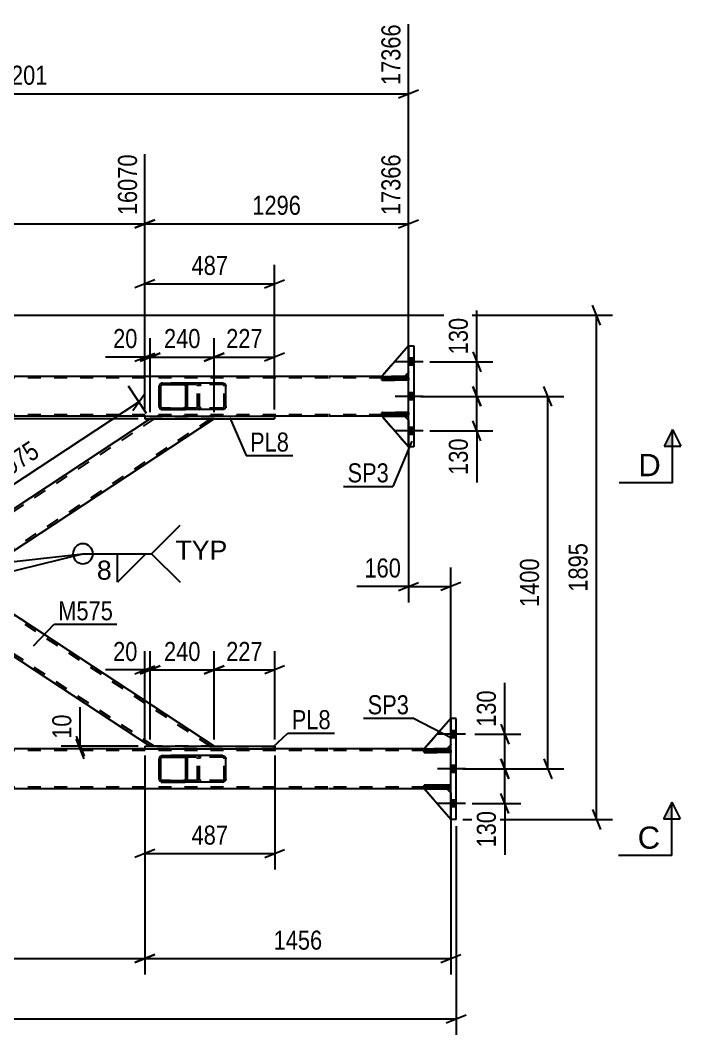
# Model space of a CAD drawing. Header units: millimetres. Extents: x -808 to 381, y -747 to 94.
# Drawn here: x -128.8 to -29.6, y -477.1 to -324.6 of the extents above; entities that cross this region are included whole.
import ezdxf

# ---------------------------------------------------------------- set-up
doc = ezdxf.new("R2010")
doc.units = ezdxf.units.MM
doc.linetypes.add('DXK_LINE_DOT2', pattern=[3.9198, 1.9599, -1.9599])
doc.styles.add('Arial', font='arial.ttf', dxfattribs={"height": 0.2})
doc.styles.add('Arial Narrow', font='ARIALN.TTF', dxfattribs={"height": 0.2})

# ---------------------------------------------------------------- blocks, each defined once
blk = doc.blocks.new('Part-232923327-73537 - 73514')
at = {"color": 7, "linetype": 'DXK_LINE_DOT2'}
for p, q in [((-108.69, -384.52), (-181.86, -432.65)), ((-100.25, -384.52), (-175.04, -433.72)), ((-99.67, -384.52), (-109.27, -384.52)), ((-141.87, -405.96), (-146.67, -409.12)), ((-137.06, -409.12), (-141.87, -412.28)), ((-181.86, -433.72), (-181.86, -432.27)), ((-174.46, -433.72), (-181.86, -433.72))]:
    blk.add_line(p, q, dxfattribs=at)
at = {"color": 2, "linetype": 'Continuous'}
for p, q in [((-109.27, -384.52), (-141.87, -405.96)), ((-99.67, -384.52), (-137.06, -409.12)), ((-146.67, -409.12), (-181.86, -432.27)), ((-141.87, -412.28), (-174.46, -433.72))]:
    blk.add_line(p, q, dxfattribs=at)
blk = doc.blocks.new('Part-232923327-73515 - 73514')
at = {"linetype": 'Continuous'}
h = blk.add_hatch(dxfattribs=at)
h.set_pattern_fill('', scale=0.7, style=0, pattern_type=0)
h.set_pattern_definition([(45, (-107.9153, -382.8273), (-1.57154, 1.57154), [])])
h.paths.add_polyline_path([(-107.95, -382.64), (-107.92, -382.83), (-107.8, -382.98), (-107.64, -383.09), (-107.44, -383.12), (-104.21, -383.12), (-104.01, -383.09), (-103.85, -382.98), (-103.74, -382.83), (-103.7, -382.64), (-103.7, -379.6), (-103.74, -379.42), (-103.85, -379.26), (-104.01, -379.16), (-104.21, -379.12), (-107.44, -379.12), (-107.64, -379.16), (-107.8, -379.26), (-107.92, -379.42), (-107.95, -379.6)])
h.paths.add_polyline_path([(-107.68, -379.51), (-107.62, -379.43), (-107.54, -379.38), (-107.44, -379.36), (-104.21, -379.36), (-104.11, -379.38), (-104.03, -379.43), (-103.97, -379.51), (-103.95, -379.6), (-103.95, -382.64), (-103.97, -382.74), (-104.03, -382.81), (-104.11, -382.87), (-104.21, -382.88), (-107.44, -382.88), (-107.54, -382.87), (-107.62, -382.81), (-107.68, -382.74), (-107.7, -382.64), (-107.7, -379.6)])
at = {"color": 2, "linetype": 'Continuous'}
for p, q in [((-107.92, -379.42), (-107.95, -379.6)), ((-107.95, -382.64), (-107.95, -379.6)), ((-107.7, -379.6), (-107.68, -379.51)), ((-107.7, -382.64), (-107.7, -379.6)), ((-107.68, -379.51), (-107.62, -379.43)), ((-107.44, -379.12), (-107.64, -379.16)), ((-107.62, -379.43), (-107.54, -379.38)), ((-107.54, -379.38), (-107.44, -379.36)), ((-107.44, -379.12), (-104.21, -379.12)), ((-107.44, -379.36), (-104.21, -379.36)), ((-98.41, -379.12), (-104.21, -379.12)), ((-104.01, -379.16), (-104.21, -379.12)), ((-104.21, -379.36), (-104.11, -379.38)), ((-104.11, -379.38), (-104.03, -379.43)), ((-104.03, -379.43), (-103.97, -379.51)), ((-103.97, -379.51), (-103.95, -379.6)), ((-103.95, -382.64), (-103.95, -379.6)), ((-103.7, -379.6), (-103.74, -379.42)), ((-103.7, -382.64), (-103.7, -379.6)), ((-98.41, -379.12), (-98.22, -379.16)), ((-97.94, -379.42), (-97.9, -379.6)), ((-97.9, -382.64), (-97.9, -379.6)), ((-107.95, -382.64), (-107.92, -382.83)), ((-107.68, -382.74), (-107.7, -382.64)), ((-107.62, -382.81), (-107.68, -382.74)), ((-103.97, -382.74), (-104.03, -382.81)), ((-103.95, -382.64), (-103.97, -382.74)), ((-103.74, -382.83), (-103.7, -382.64)), ((-97.9, -382.64), (-97.94, -382.83)), ((-107.64, -383.09), (-107.44, -383.12)), ((-107.54, -382.87), (-107.62, -382.81)), ((-107.44, -382.88), (-107.54, -382.87)), ((-107.44, -382.88), (-104.21, -382.88)), ((-107.44, -383.12), (-104.21, -383.12)), ((-104.11, -382.87), (-104.21, -382.88)), ((-104.21, -383.12), (-104.01, -383.09)), ((-98.41, -383.12), (-104.21, -383.12)), ((-104.03, -382.81), (-104.11, -382.87)), ((-98.22, -383.09), (-98.41, -383.12))]:
    blk.add_line(p, q, dxfattribs=at)
at = {"color": 7, "linetype": 'DXK_LINE_DOT2'}
for p, q in [((-104.21, -379.12), (-107.44, -379.12)), ((-98.41, -379.36), (-107.44, -379.36)), ((-102.16, -379.6), (-102.12, -379.42)), ((-102.16, -382.64), (-102.16, -379.6)), ((-101.88, -379.51), (-101.9, -379.6)), ((-101.9, -382.64), (-101.9, -379.6)), ((-101.83, -379.43), (-101.88, -379.51)), ((-101.84, -379.16), (-101.65, -379.12)), ((-101.83, -379.43), (-101.8, -379.42)), ((-101.8, -379.42), (-101.74, -379.38)), ((-101.74, -379.38), (-101.65, -379.36)), ((-98.31, -379.38), (-98.41, -379.36)), ((-98.23, -379.43), (-98.31, -379.38)), ((-98.18, -379.51), (-98.23, -379.43)), ((-98.16, -379.6), (-98.18, -379.51)), ((-98.16, -382.64), (-98.16, -379.6)), ((-102.12, -382.83), (-102.16, -382.64)), ((-101.9, -382.64), (-101.88, -382.74)), ((-101.88, -382.74), (-101.83, -382.81)), ((-98.23, -382.81), (-98.18, -382.74)), ((-98.18, -382.74), (-98.16, -382.64)), ((-98.41, -382.88), (-107.44, -382.88)), ((-104.21, -383.12), (-107.44, -383.12)), ((-101.65, -383.12), (-101.84, -383.09)), ((-101.83, -382.81), (-101.74, -382.87)), ((-101.74, -382.87), (-101.65, -382.88)), ((-98.41, -382.88), (-98.31, -382.87)), ((-98.31, -382.87), (-98.23, -382.81))]:
    blk.add_line(p, q, dxfattribs=at)
at = {"color": 2, "linetype": 'Continuous'}
for centre, start, end in [((-107.46, -379.62), 110.7583, 155.68), ((-104.19, -379.62), 24.32, 69.2417), ((-98.39, -379.62), 24.32, 69.2417), ((-107.46, -382.62), 204.32, 249.2417), ((-104.19, -382.62), 290.7583, 335.68), ((-98.39, -382.62), 290.7583, 335.68)]:
    blk.add_arc(centre, 0.496, start, end, dxfattribs=at)
at = {"color": 7, "linetype": 'DXK_LINE_DOT2'}
for centre, start, end in [((-101.67, -379.62), 110.7583, 155.68), ((-101.67, -382.62), 204.32, 249.2417)]:
    blk.add_arc(centre, 0.496, start, end, dxfattribs=at)
blk = doc.blocks.new('Part-232923327-73520 - 73514')
at = {"linetype": 'Continuous'}
h = blk.add_hatch(dxfattribs=at)
h.set_pattern_fill('', scale=0.7, style=0, pattern_type=0)
h.set_pattern_definition([(45, (-107.9152, -438.8263), (-1.57154, 1.57154), [])])
h.paths.add_polyline_path([(-107.95, -438.64), (-107.92, -438.83), (-107.8, -438.98), (-107.64, -439.09), (-107.44, -439.12), (-104.21, -439.12), (-104.01, -439.09), (-103.85, -438.98), (-103.74, -438.83), (-103.7, -438.64), (-103.7, -435.6), (-103.74, -435.42), (-103.85, -435.26), (-104.01, -435.16), (-104.21, -435.12), (-107.44, -435.12), (-107.64, -435.16), (-107.8, -435.26), (-107.92, -435.42), (-107.95, -435.6)])
h.paths.add_polyline_path([(-107.68, -435.51), (-107.62, -435.43), (-107.54, -435.38), (-107.44, -435.36), (-104.21, -435.36), (-104.11, -435.38), (-104.03, -435.43), (-103.97, -435.51), (-103.95, -435.6), (-103.95, -438.64), (-103.97, -438.73), (-104.03, -438.81), (-104.11, -438.86), (-104.21, -438.88), (-107.44, -438.88), (-107.54, -438.86), (-107.62, -438.81), (-107.68, -438.73), (-107.7, -438.64), (-107.7, -435.6)])
at = {"color": 2, "linetype": 'Continuous'}
for p, q in [((-107.92, -435.42), (-107.95, -435.6)), ((-107.95, -438.64), (-107.95, -435.6)), ((-107.7, -435.6), (-107.68, -435.51)), ((-107.7, -438.64), (-107.7, -435.6)), ((-107.68, -435.51), (-107.62, -435.43)), ((-107.44, -435.12), (-107.64, -435.16)), ((-107.62, -435.43), (-107.54, -435.38)), ((-107.54, -435.38), (-107.44, -435.36)), ((-107.44, -435.12), (-104.21, -435.12)), ((-107.44, -435.36), (-104.21, -435.36)), ((-98.41, -435.12), (-104.21, -435.12)), ((-104.01, -435.16), (-104.21, -435.12)), ((-104.21, -435.36), (-104.11, -435.38)), ((-104.11, -435.38), (-104.03, -435.43)), ((-104.03, -435.43), (-103.97, -435.51)), ((-103.97, -435.51), (-103.95, -435.6)), ((-103.95, -438.64), (-103.95, -435.6)), ((-103.7, -435.6), (-103.74, -435.42)), ((-103.7, -438.64), (-103.7, -435.6)), ((-98.41, -435.12), (-98.22, -435.16)), ((-97.94, -435.42), (-97.9, -435.6)), ((-97.9, -438.64), (-97.9, -435.6)), ((-107.95, -438.64), (-107.92, -438.83)), ((-107.68, -438.73), (-107.7, -438.64)), ((-107.62, -438.81), (-107.68, -438.73)), ((-107.64, -439.09), (-107.44, -439.12)), ((-107.54, -438.86), (-107.62, -438.81)), ((-107.44, -438.88), (-107.54, -438.86)), ((-107.44, -438.88), (-104.21, -438.88)), ((-107.44, -439.12), (-104.21, -439.12)), ((-104.11, -438.86), (-104.21, -438.88)), ((-104.21, -439.12), (-104.01, -439.09)), ((-98.41, -439.12), (-104.21, -439.12)), ((-104.03, -438.81), (-104.11, -438.86)), ((-103.97, -438.73), (-104.03, -438.81)), ((-103.95, -438.64), (-103.97, -438.73)), ((-103.74, -438.83), (-103.7, -438.64)), ((-98.22, -439.09), (-98.41, -439.12)), ((-97.9, -438.64), (-97.94, -438.83))]:
    blk.add_line(p, q, dxfattribs=at)
at = {"color": 7, "linetype": 'DXK_LINE_DOT2'}
for p, q in [((-104.21, -435.12), (-107.44, -435.12)), ((-98.41, -435.36), (-107.44, -435.36)), ((-102.16, -435.6), (-102.12, -435.42)), ((-102.16, -438.64), (-102.16, -435.6)), ((-101.88, -435.51), (-101.9, -435.6)), ((-101.9, -438.64), (-101.9, -435.6)), ((-101.83, -435.43), (-101.88, -435.51)), ((-101.84, -435.16), (-101.65, -435.12)), ((-101.74, -435.38), (-101.83, -435.43)), ((-101.65, -435.36), (-101.74, -435.38)), ((-98.31, -435.38), (-98.41, -435.36)), ((-98.23, -435.43), (-98.31, -435.38)), ((-98.18, -435.51), (-98.23, -435.43)), ((-98.16, -435.6), (-98.18, -435.51)), ((-98.16, -438.64), (-98.16, -435.6)), ((-98.41, -438.88), (-107.44, -438.88)), ((-107.44, -439.12), (-104.21, -439.12)), ((-102.12, -438.83), (-102.16, -438.64)), ((-101.9, -438.64), (-101.88, -438.73)), ((-101.88, -438.73), (-101.83, -438.81)), ((-101.65, -439.12), (-101.84, -439.09)), ((-101.83, -438.81), (-101.8, -438.83)), ((-101.8, -438.83), (-101.74, -438.86)), ((-101.74, -438.86), (-101.65, -438.88)), ((-98.41, -438.88), (-98.31, -438.86)), ((-98.31, -438.86), (-98.23, -438.81)), ((-98.23, -438.81), (-98.18, -438.73)), ((-98.18, -438.73), (-98.16, -438.64))]:
    blk.add_line(p, q, dxfattribs=at)
at = {"color": 2, "linetype": 'Continuous'}
for centre, start, end in [((-107.46, -435.62), 110.7583, 155.68), ((-104.19, -435.62), 24.32, 69.2417), ((-98.39, -435.62), 24.32, 69.2417), ((-107.46, -438.62), 204.32, 249.2417), ((-104.19, -438.62), 290.7583, 335.68), ((-98.39, -438.62), 290.7583, 335.68)]:
    blk.add_arc(centre, 0.496, start, end, dxfattribs=at)
at = {"color": 7, "linetype": 'DXK_LINE_DOT2'}
for centre, start, end in [((-101.67, -435.62), 110.7583, 155.68), ((-101.67, -438.62), 204.32, 249.2417)]:
    blk.add_arc(centre, 0.496, start, end, dxfattribs=at)
blk = doc.blocks.new('Part-232923327-73538 - 73514')
at = {"color": 2, "linetype": 'Continuous'}
for p, q in [((-137.65, -409.51), (-141.87, -412.28)), ((-137.06, -409.12), (-137.65, -409.51)), ((-99.67, -433.72), (-137.06, -409.12)), ((-141.87, -412.28), (-109.27, -433.72))]:
    blk.add_line(p, q, dxfattribs=at)
at = {"color": 7, "linetype": 'DXK_LINE_DOT2'}
for p, q in [((-100.25, -433.72), (-137.36, -409.31)), ((-141.58, -412.09), (-141.56, -412.08)), ((-108.69, -433.72), (-141.58, -412.09)), ((-99.67, -433.72), (-109.27, -433.72))]:
    blk.add_line(p, q, dxfattribs=at)
blk = doc.blocks.new('Part-232923327-73585 - 73514')
at = {"color": 2, "linetype": 'Continuous'}
for p, q in [((-64.1, -444.72), (-64.1, -429.52)), ((-63.3, -429.52), (-64.1, -429.52)), ((-63.3, -444.72), (-63.3, -429.52)), ((-63.3, -444.72), (-64.1, -444.72))]:
    blk.add_line(p, q, dxfattribs=at)
blk = doc.blocks.new('Part-232923327-73591 - 73514')
at = {"color": 2, "linetype": 'Continuous'}
for p, q in [((-70.48, -388.72), (-70.48, -373.52)), ((-70.48, -373.52), (-69.68, -373.52)), ((-69.68, -373.52), (-69.68, -388.72)), ((-69.68, -388.72), (-70.48, -388.72))]:
    blk.add_line(p, q, dxfattribs=at)
blk = doc.blocks.new('Part-232923327-73624 - 73514')
at = {"color": 2, "linetype": 'Continuous'}
for p, q in [((-110.07, -384.12), (-110.07, -384.52)), ((-110.07, -384.12), (-90.59, -384.12)), ((-90.59, -384.12), (-90.59, -384.52)), ((-110.07, -384.52), (-90.59, -384.52))]:
    blk.add_line(p, q, dxfattribs=at)
blk = doc.blocks.new('Part-232923327-73639 - 73514')
at = {"color": 2, "linetype": 'Continuous'}
for p, q in [((-110.07, -433.72), (-110.07, -434.12)), ((-110.07, -433.72), (-90.58, -433.72)), ((-110.07, -434.12), (-90.58, -434.12)), ((-90.58, -433.72), (-90.58, -434.12))]:
    blk.add_line(p, q, dxfattribs=at)
blk = doc.blocks.new('Part-232923327-73678 - 73514')
at = {"color": 7, "linetype": 'DXK_LINE_DOT2'}
for p, q in [((-82.58, -434.36), (-759.25, -434.36)), ((-90.58, -434.12), (-110.07, -434.12)), ((-64.1, -434.36), (-82.48, -434.36)), ((-64.7, -434.12), (-68.1, -434.12)), ((-64.1, -440.12), (-64.1, -434.12)), ((-82.58, -439.88), (-759.25, -439.88)), ((-64.1, -439.88), (-82.48, -439.88)), ((-64.7, -440.12), (-68.1, -440.12))]:
    blk.add_line(p, q, dxfattribs=at)
at = {"color": 2, "linetype": 'Continuous'}
for p, q in [((-110.07, -434.12), (-173.66, -434.12)), ((-82.58, -434.12), (-90.58, -434.12)), ((-68.1, -434.12), (-82.48, -434.12)), ((-64.1, -434.12), (-64.7, -434.12)), ((-82.58, -440.12), (-755.25, -440.12)), ((-68.1, -440.12), (-82.48, -440.12)), ((-64.1, -440.12), (-64.7, -440.12))]:
    blk.add_line(p, q, dxfattribs=at)
blk = doc.blocks.new('Part-232923327-73679 - 73514')
at = {"color": 2, "linetype": 'Continuous'}
for p, q in [((-82.58, -378.12), (-181.06, -378.12)), ((-74.48, -378.12), (-82.48, -378.12)), ((-70.48, -378.12), (-71.08, -378.12)), ((-110.07, -384.12), (-173.66, -384.12)), ((-82.58, -384.12), (-90.59, -384.12)), ((-74.48, -384.12), (-82.48, -384.12)), ((-70.48, -384.12), (-71.08, -384.12))]:
    blk.add_line(p, q, dxfattribs=at)
at = {"color": 7, "linetype": 'DXK_LINE_DOT2'}
for p, q in [((-71.08, -378.12), (-74.48, -378.12)), ((-70.48, -384.12), (-70.48, -378.12)), ((-82.58, -378.36), (-752.86, -378.36)), ((-70.48, -378.36), (-82.48, -378.36)), ((-82.58, -383.88), (-752.86, -383.88)), ((-90.59, -384.12), (-110.07, -384.12)), ((-70.48, -383.88), (-82.48, -383.88)), ((-71.08, -384.12), (-74.48, -384.12))]:
    blk.add_line(p, q, dxfattribs=at)
blk = doc.blocks.new('Part-232923327-73696 - 73514')
at = {"color": 2, "linetype": 'Continuous'}
for p, q in [((-64.1, -429.52), (-68.1, -434.12)), ((-68.1, -434.12), (-64.7, -434.12)), ((-64.7, -434.12), (-64.1, -433.52))]:
    blk.add_line(p, q, dxfattribs=at)
at = {"color": 7, "linetype": 'DXK_LINE_DOT2'}
blk.add_line((-64.1, -429.52), (-64.1, -433.52), dxfattribs=at)
blk = doc.blocks.new('Part-232923327-73697 - 73514')
at = {"color": 7, "linetype": 'DXK_LINE_DOT2'}
for p, q in [((-64.1, -429.52), (-68.1, -434.12)), ((-64.1, -433.52), (-64.1, -429.52)), ((-68.1, -434.12), (-64.7, -434.12)), ((-64.7, -434.12), (-64.1, -433.52))]:
    blk.add_line(p, q, dxfattribs=at)
blk = doc.blocks.new('Part-232923327-73698 - 73514')
at = {"color": 2, "linetype": 'Continuous'}
for p, q in [((-68.1, -440.12), (-64.7, -440.12)), ((-64.1, -444.72), (-68.1, -440.12)), ((-64.7, -440.12), (-64.1, -440.72))]:
    blk.add_line(p, q, dxfattribs=at)
at = {"color": 7, "linetype": 'DXK_LINE_DOT2'}
blk.add_line((-64.1, -444.72), (-64.1, -440.72), dxfattribs=at)
blk = doc.blocks.new('Part-232923327-73699 - 73514')
at = {"color": 7, "linetype": 'DXK_LINE_DOT2'}
for p, q in [((-68.1, -440.12), (-64.7, -440.12)), ((-64.1, -444.72), (-68.1, -440.12)), ((-64.7, -440.12), (-64.1, -440.72)), ((-64.1, -440.72), (-64.1, -444.72))]:
    blk.add_line(p, q, dxfattribs=at)
blk = doc.blocks.new('Part-232923327-73700 - 73514')
at = {"color": 2, "linetype": 'Continuous'}
for p, q in [((-68.1, -434.68), (-68.1, -434.36)), ((-68.1, -434.36), (-64.1, -434.36)), ((-64.1, -434.36), (-64.1, -434.68)), ((-64.1, -434.68), (-68.1, -434.68))]:
    blk.add_line(p, q, dxfattribs=at)
at = {"color": 7, "linetype": 'DXK_LINE_DOT2'}
blk.add_line((-64.7, -434.68), (-64.7, -434.36), dxfattribs=at)
blk = doc.blocks.new('Part-232923327-73701 - 73514')
at = {"color": 2, "linetype": 'Continuous'}
for p, q in [((-68.1, -439.88), (-68.1, -439.56)), ((-64.1, -439.56), (-68.1, -439.56)), ((-64.1, -439.88), (-68.1, -439.88)), ((-64.1, -439.88), (-64.1, -439.56))]:
    blk.add_line(p, q, dxfattribs=at)
at = {"color": 7, "linetype": 'DXK_LINE_DOT2'}
blk.add_line((-64.7, -439.88), (-64.7, -439.56), dxfattribs=at)
blk = doc.blocks.new('Part-232923327-73702 - 73514')
at = {"color": 7, "linetype": 'DXK_LINE_DOT2'}
for p, q in [((-64.1, -434.36), (-68.1, -434.36)), ((-68.1, -434.36), (-68.1, -434.68)), ((-64.7, -434.68), (-64.7, -434.36)), ((-64.1, -434.68), (-64.1, -434.36)), ((-68.1, -434.68), (-64.1, -434.68))]:
    blk.add_line(p, q, dxfattribs=at)
blk = doc.blocks.new('Part-232923327-73703 - 73514')
at = {"color": 7, "linetype": 'DXK_LINE_DOT2'}
for p, q in [((-64.1, -439.56), (-68.1, -439.56)), ((-68.1, -439.56), (-68.1, -439.88)), ((-68.1, -439.88), (-64.1, -439.88)), ((-64.7, -439.88), (-64.7, -439.56)), ((-64.1, -439.88), (-64.1, -439.56))]:
    blk.add_line(p, q, dxfattribs=at)
blk = doc.blocks.new('Part-232923327-73712 - 73514')
at = {"color": 2, "linetype": 'Continuous'}
for p, q in [((-70.48, -373.52), (-74.48, -378.12)), ((-74.48, -378.12), (-71.08, -378.12)), ((-71.08, -378.12), (-70.48, -377.52))]:
    blk.add_line(p, q, dxfattribs=at)
at = {"color": 7, "linetype": 'DXK_LINE_DOT2'}
blk.add_line((-70.48, -373.52), (-70.48, -377.52), dxfattribs=at)
blk = doc.blocks.new('Part-232923327-73713 - 73514')
at = {"color": 7, "linetype": 'DXK_LINE_DOT2'}
for p, q in [((-70.48, -373.52), (-74.48, -378.12)), ((-70.48, -377.52), (-70.48, -373.52)), ((-74.48, -378.12), (-71.08, -378.12)), ((-71.08, -378.12), (-70.48, -377.52))]:
    blk.add_line(p, q, dxfattribs=at)
blk = doc.blocks.new('Part-232923327-73714 - 73514')
at = {"color": 2, "linetype": 'Continuous'}
for p, q in [((-74.48, -384.12), (-71.08, -384.12)), ((-70.48, -388.72), (-74.48, -384.12)), ((-71.08, -384.12), (-70.48, -384.72))]:
    blk.add_line(p, q, dxfattribs=at)
at = {"color": 7, "linetype": 'DXK_LINE_DOT2'}
blk.add_line((-70.48, -384.72), (-70.48, -388.72), dxfattribs=at)
blk = doc.blocks.new('Part-232923327-73715 - 73514')
at = {"color": 7, "linetype": 'DXK_LINE_DOT2'}
for p, q in [((-74.48, -384.12), (-71.08, -384.12)), ((-70.48, -388.72), (-74.48, -384.12)), ((-71.08, -384.12), (-70.48, -384.72)), ((-70.48, -384.72), (-70.48, -388.72))]:
    blk.add_line(p, q, dxfattribs=at)
blk = doc.blocks.new('Part-232923327-73716 - 73514')
at = {"color": 2, "linetype": 'Continuous'}
for p, q in [((-74.48, -378.68), (-74.48, -378.36)), ((-74.48, -378.36), (-70.48, -378.36)), ((-70.48, -378.68), (-74.48, -378.68)), ((-70.48, -378.36), (-70.48, -378.68))]:
    blk.add_line(p, q, dxfattribs=at)
at = {"color": 7, "linetype": 'DXK_LINE_DOT2'}
blk.add_line((-71.08, -378.68), (-71.08, -378.36), dxfattribs=at)
blk = doc.blocks.new('Part-232923327-73717 - 73514')
at = {"color": 2, "linetype": 'Continuous'}
for p, q in [((-74.48, -383.88), (-74.48, -383.56)), ((-74.48, -383.56), (-70.48, -383.56)), ((-70.48, -383.88), (-74.48, -383.88)), ((-70.48, -383.56), (-70.48, -383.88))]:
    blk.add_line(p, q, dxfattribs=at)
at = {"color": 7, "linetype": 'DXK_LINE_DOT2'}
blk.add_line((-71.08, -383.88), (-71.08, -383.56), dxfattribs=at)
blk = doc.blocks.new('Part-232923327-73718 - 73514')
at = {"color": 7, "linetype": 'DXK_LINE_DOT2'}
for p, q in [((-70.48, -378.36), (-74.48, -378.36)), ((-74.48, -378.36), (-74.48, -378.68)), ((-74.48, -378.68), (-70.48, -378.68)), ((-71.08, -378.68), (-71.08, -378.36)), ((-70.48, -378.68), (-70.48, -378.36))]:
    blk.add_line(p, q, dxfattribs=at)
blk = doc.blocks.new('Part-232923327-73719 - 73514')
at = {"color": 7, "linetype": 'DXK_LINE_DOT2'}
for p, q in [((-70.48, -383.56), (-74.48, -383.56)), ((-74.48, -383.56), (-74.48, -383.88)), ((-74.48, -383.88), (-70.48, -383.88)), ((-71.08, -383.88), (-71.08, -383.56)), ((-70.48, -383.88), (-70.48, -383.56))]:
    blk.add_line(p, q, dxfattribs=at)
blk = doc.blocks.new('Bolt-232923327-73746 - 73514')
at = {"linetype": 'Continuous'}
for points in [[(-64.1, -431.4), (-64.1, -432.44), (-63.3, -432.44), (-63.3, -431.4)], [(-64.1, -431.4), (-64.1, -432.44), (-63.3, -432.44), (-63.3, -431.4)], [(-64.1, -431.4), (-64.1, -432.44), (-63.3, -432.44), (-63.3, -431.4)], [(-64.1, -436.6), (-64.1, -437.64), (-63.3, -437.64), (-63.3, -436.6)], [(-64.1, -436.6), (-64.1, -437.64), (-63.3, -437.64), (-63.3, -436.6)], [(-64.1, -441.8), (-64.1, -442.84), (-63.3, -442.84), (-63.3, -441.8)], [(-64.1, -441.8), (-64.1, -442.84), (-63.3, -442.84), (-63.3, -441.8)], [(-64.1, -441.8), (-64.1, -442.84), (-63.3, -442.84), (-63.3, -441.8)]]:
    blk.add_hatch(color=1, dxfattribs=at).paths.add_polyline_path(points)
at = {"color": 1, "linetype": 'Continuous'}
for p, q in [((-63.3, -431.4), (-64.1, -431.4)), ((-63.3, -431.4), (-64.1, -431.4)), ((-63.3, -431.4), (-64.1, -431.4)), ((-61.9, -431.92), (-66.1, -431.92)), ((-61.9, -431.92), (-66.1, -431.92)), ((-61.9, -431.92), (-66.1, -431.92)), ((-63.3, -432.44), (-64.1, -432.44)), ((-63.3, -432.44), (-64.1, -432.44)), ((-63.3, -432.44), (-64.1, -432.44)), ((-61.9, -437.12), (-66.1, -437.12)), ((-61.9, -437.12), (-66.1, -437.12)), ((-63.3, -436.6), (-64.1, -436.6)), ((-63.3, -436.6), (-64.1, -436.6)), ((-63.3, -437.64), (-64.1, -437.64)), ((-63.3, -437.64), (-64.1, -437.64)), ((-63.3, -441.8), (-64.1, -441.8)), ((-63.3, -441.8), (-64.1, -441.8)), ((-63.3, -441.8), (-64.1, -441.8)), ((-61.9, -442.32), (-66.1, -442.32)), ((-61.9, -442.32), (-66.1, -442.32)), ((-61.9, -442.32), (-66.1, -442.32)), ((-63.3, -442.84), (-64.1, -442.84)), ((-63.3, -442.84), (-64.1, -442.84)), ((-63.3, -442.84), (-64.1, -442.84))]:
    blk.add_line(p, q, dxfattribs=at)
blk = doc.blocks.new('Bolt-232923327-73751 - 73514')
at = {"linetype": 'Continuous'}
for points in [[(-70.48, -375.4), (-70.48, -376.44), (-69.68, -376.44), (-69.68, -375.4)], [(-70.48, -375.4), (-70.48, -376.44), (-69.68, -376.44), (-69.68, -375.4)], [(-70.48, -375.4), (-70.48, -376.44), (-69.68, -376.44), (-69.68, -375.4)], [(-70.48, -380.6), (-70.48, -381.64), (-69.68, -381.64), (-69.68, -380.6)], [(-70.48, -380.6), (-70.48, -381.64), (-69.68, -381.64), (-69.68, -380.6)], [(-70.48, -385.8), (-70.48, -386.84), (-69.68, -386.84), (-69.68, -385.8)], [(-70.48, -385.8), (-70.48, -386.84), (-69.68, -386.84), (-69.68, -385.8)], [(-70.48, -385.8), (-70.48, -386.84), (-69.68, -386.84), (-69.68, -385.8)]]:
    blk.add_hatch(color=1, dxfattribs=at).paths.add_polyline_path(points)
at = {"color": 1, "linetype": 'Continuous'}
for p, q in [((-68.28, -375.92), (-72.48, -375.92)), ((-68.28, -375.92), (-72.48, -375.92)), ((-68.28, -375.92), (-72.48, -375.92)), ((-69.68, -375.4), (-70.48, -375.4)), ((-69.68, -375.4), (-70.48, -375.4)), ((-69.68, -375.4), (-70.48, -375.4)), ((-69.68, -376.44), (-70.48, -376.44)), ((-69.68, -376.44), (-70.48, -376.44)), ((-69.68, -376.44), (-70.48, -376.44)), ((-68.28, -381.12), (-72.48, -381.12)), ((-68.28, -381.12), (-72.48, -381.12)), ((-69.68, -380.6), (-70.48, -380.6)), ((-69.68, -380.6), (-70.48, -380.6)), ((-69.68, -381.64), (-70.48, -381.64)), ((-69.68, -381.64), (-70.48, -381.64)), ((-68.28, -386.32), (-72.48, -386.32)), ((-68.28, -386.32), (-72.48, -386.32)), ((-68.28, -386.32), (-72.48, -386.32)), ((-69.68, -385.8), (-70.48, -385.8)), ((-69.68, -385.8), (-70.48, -385.8)), ((-69.68, -385.8), (-70.48, -385.8)), ((-69.68, -386.84), (-70.48, -386.84)), ((-69.68, -386.84), (-70.48, -386.84)), ((-69.68, -386.84), (-70.48, -386.84))]:
    blk.add_line(p, q, dxfattribs=at)
blk = doc.blocks.new('StraightDimension-232923327-97175 - 73514')
at = {"color": 7, "linetype": 'Continuous'}
for p, q in [((-110.07, -383.12), (-110.07, -344.73)), ((-70.48, -377.12), (-70.48, -344.73)), ((-108.57, -354.58), (-111.57, -355.78)), ((-110.07, -355.18), (-70.48, -355.18)), ((-71.98, -355.78), (-68.98, -354.58))]:
    blk.add_line(p, q, dxfattribs=at)
at = {"color": 0, "linetype": 'Continuous'}
blk.add_wipeout([(-71.08, -344.13), (-75.28, -344.13), (-75.28, -354.48), (-71.08, -354.48)], dxfattribs=at)
at = {"color": 0}
blk.add_wipeout([(-86.02, -354.43), (-86.02, -350.23), (-94.54, -350.23), (-94.54, -354.43)], dxfattribs=at)
at = {"color": 3, "linetype": 'Continuous', "style": 'Arial Narrow'}
blk.add_text('17366', height=2.863, rotation=90.0002, dxfattribs=at).set_placement((-71.68, -353.88))
at = {"color": 3, "style": 'Arial Narrow'}
blk.add_text('1296', height=2.863, dxfattribs=at).set_placement((-93.94, -353.83))
blk = doc.blocks.new('StraightDimension-232923327-98439 - 73514')
at = {"color": 7, "linetype": 'Continuous'}
for p, q in [((-110.07, -435.12), (-110.07, -452.25)), ((-90.58, -435.12), (-90.58, -452.25)), ((-108.57, -449.25), (-111.57, -450.45)), ((-92.08, -450.45), (-89.08, -449.25)), ((-110.07, -449.85), (-90.58, -449.85))]:
    blk.add_line(p, q, dxfattribs=at)
at = {"color": 0}
blk.add_wipeout([(-96.99, -449.1), (-96.99, -444.9), (-103.67, -444.9), (-103.67, -449.1)], dxfattribs=at)
at = {"color": 3, "style": 'Arial Narrow'}
blk.add_text('487', height=2.863, dxfattribs=at).set_placement((-103.07, -448.5))
blk = doc.blocks.new('StraightDimension-232923327-100573 - 73514')
at = {"color": 7, "linetype": 'Continuous'}
for p, q in [((-120.39, -432.22), (-119.19, -435.22)), ((-119.19, -435.62), (-120.39, -432.62)), ((-111.07, -433.72), (-122.64, -433.72)), ((-111.07, -434.12), (-122.64, -434.12)), ((-119.79, -434.12), (-119.79, -433.72))]:
    blk.add_line(p, q, dxfattribs=at)
at = {"color": 0}
blk.add_wipeout([(-120.54, -428.34), (-124.74, -428.34), (-124.74, -433.2), (-120.54, -433.2)], dxfattribs=at)
at = {"color": 7, "linetype": 'Continuous'}
blk.add_line((-119.79, -433.72), (-119.79, -427.82), dxfattribs=at)
blk.add_line((-119.79, -433.72), (-119.79, -427.82), dxfattribs=at)
at = {"color": 3, "style": 'Arial Narrow'}
blk.add_text('10', height=2.863, rotation=90.0002, dxfattribs=at).set_placement((-121.14, -432.6))
blk = doc.blocks.new('StraightDimension-232923327-158847 - 73514')
at = {"color": 7, "linetype": 'Continuous'}
for p, q in [((-56.59, -430.42), (-55.39, -433.42)), ((-60.5, -431.92), (-53.59, -431.92)), ((-55.99, -437.12), (-55.99, -431.92)), ((-55.39, -438.62), (-56.59, -435.62)), ((-62.3, -437.12), (-53.59, -437.12))]:
    blk.add_line(p, q, dxfattribs=at)
at = {"color": 0}
blk.add_wipeout([(-56.74, -424.71), (-60.94, -424.71), (-60.94, -431.4), (-56.74, -431.4)], dxfattribs=at)
at = {"color": 7, "linetype": 'Continuous'}
blk.add_line((-55.99, -431.92), (-55.99, -424.19), dxfattribs=at)
blk.add_line((-55.99, -431.92), (-55.99, -424.19), dxfattribs=at)
at = {"color": 3, "style": 'Arial Narrow'}
blk.add_text('130', height=2.863, rotation=90.0002, dxfattribs=at).set_placement((-57.34, -430.8))
blk = doc.blocks.new('StraightDimension-232923327-97283 - 73514')
at = {"color": 7, "linetype": 'Continuous'}
for p, q in [((-110.07, -435.12), (-110.07, -468.04)), ((-64.1, -441.12), (-64.1, -468.04)), ((-108.57, -465.04), (-111.57, -466.24)), ((-65.6, -466.24), (-62.6, -465.04)), ((-110.07, -465.64), (-64.1, -465.64))]:
    blk.add_line(p, q, dxfattribs=at)
at = {"color": 0}
blk.add_wipeout([(-82.83, -464.89), (-82.83, -460.69), (-91.34, -460.69), (-91.34, -464.89)], dxfattribs=at)
at = {"color": 3, "style": 'Arial Narrow'}
blk.add_text('1456', height=2.863, dxfattribs=at).set_placement((-90.74, -464.29))
blk = doc.blocks.new('StraightDimension-232923327-100876 - 73514')
at = {"color": 7, "linetype": 'Continuous'}
for p, q in [((-109.82, -383.69), (-112.53, -379.57)), ((-111.89, -383.27), (-110.04, -380.62)), ((-143.56, -403.39), (-110.97, -381.95)), ((-142.42, -405.13), (-145.13, -401.01)), ((-142.64, -402.06), (-144.49, -404.71))]:
    blk.add_line(p, q, dxfattribs=at)
at = {"color": 0}
blk.add_wipeout([(-124.89, -390.2), (-127.19, -386.7), (-132.78, -390.37), (-130.47, -393.88)], dxfattribs=at)
at = {"color": 3, "style": 'Arial Narrow'}
blk.add_text('975', height=2.863, rotation=33.3347, dxfattribs=at).set_placement((-130.3, -393.05))
blk = doc.blocks.new('StraightDimension-232923327-105303 - 73514')
at = {"color": 7, "linetype": 'Continuous'}
for p, q in [((-70.48, -385.12), (-70.48, -412.1)), ((-64.1, -433.12), (-64.1, -406.85)), ((-71.98, -410.3), (-68.98, -409.1)), ((-70.48, -409.7), (-64.1, -409.7)), ((-62.6, -409.1), (-65.6, -410.3))]:
    blk.add_line(p, q, dxfattribs=at)
at = {"color": 0}
blk.add_wipeout([(-71.01, -408.95), (-71.01, -404.75), (-77.69, -404.75), (-77.69, -408.95)], dxfattribs=at)
at = {"color": 7, "linetype": 'Continuous'}
blk.add_line((-70.48, -409.7), (-78.22, -409.7), dxfattribs=at)
blk.add_line((-70.48, -409.7), (-78.22, -409.7), dxfattribs=at)
at = {"color": 3, "style": 'Arial Narrow'}
blk.add_text('160', height=2.863, dxfattribs=at).set_placement((-77.09, -408.35))
blk = doc.blocks.new('StraightDimension-232923327-96520 - 73514')
at = {"color": 7, "linetype": 'Continuous'}
for p, q in [((-41.61, -370.42), (-42.81, -367.42)), ((-175.46, -368.92), (-39.81, -368.92)), ((-42.21, -444.72), (-42.21, -368.92)), ((-42.81, -443.22), (-41.61, -446.22)), ((-62.3, -444.72), (-39.81, -444.72))]:
    blk.add_line(p, q, dxfattribs=at)
at = {"color": 0}
blk.add_wipeout([(-42.96, -402.57), (-47.16, -402.57), (-47.16, -411.08), (-42.96, -411.08)], dxfattribs=at)
at = {"color": 3, "style": 'Arial Narrow'}
blk.add_text('1895', height=2.863, rotation=90.0002, dxfattribs=at).set_placement((-43.56, -410.48))
blk = doc.blocks.new('StraightDimension-232923327-96792 - 73514')
at = {"color": 7, "linetype": 'Continuous'}
for p, q in [((-48.91, -382.62), (-50.11, -379.62)), ((-68.68, -381.12), (-47.11, -381.12)), ((-49.51, -437.12), (-49.51, -381.12)), ((-50.11, -435.62), (-48.91, -438.62)), ((-62.3, -437.12), (-47.11, -437.12))]:
    blk.add_line(p, q, dxfattribs=at)
at = {"color": 0}
blk.add_wipeout([(-50.26, -404.87), (-54.46, -404.87), (-54.46, -413.38), (-50.26, -413.38)], dxfattribs=at)
at = {"color": 3, "style": 'Arial Narrow'}
blk.add_text('1400', height=2.863, rotation=90.0002, dxfattribs=at).set_placement((-50.86, -412.78))
blk = doc.blocks.new('StraightDimension-232923327-97176 - 73514')
at = {"color": 7, "linetype": 'Continuous'}
for p, q in [((-195.21, -383.12), (-195.21, -344.73)), ((-110.07, -383.12), (-110.07, -344.73)), ((-193.71, -354.58), (-196.71, -355.78)), ((-195.21, -355.18), (-110.07, -355.18)), ((-111.57, -355.78), (-108.57, -354.58))]:
    blk.add_line(p, q, dxfattribs=at)
at = {"color": 0, "linetype": 'Continuous'}
blk.add_wipeout([(-110.67, -344.13), (-114.87, -344.13), (-114.87, -354.48), (-110.67, -354.48)], dxfattribs=at)
at = {"color": 0}
blk.add_wipeout([(-148.38, -354.43), (-148.38, -350.23), (-156.9, -350.23), (-156.9, -354.43)], dxfattribs=at)
at = {"color": 3, "linetype": 'Continuous', "style": 'Arial Narrow'}
blk.add_text('16070', height=2.863, rotation=90.0002, dxfattribs=at).set_placement((-111.27, -353.88))
at = {"color": 3, "style": 'Arial Narrow'}
blk.add_text('2128', height=2.863, dxfattribs=at).set_placement((-156.3, -353.83))
blk = doc.blocks.new('StraightDimension-232923327-97284 - 73514')
at = {"color": 7, "linetype": 'Continuous'}
for p, q in [((-195.21, -435.12), (-195.21, -468.04)), ((-110.07, -435.12), (-110.07, -468.04)), ((-193.71, -465.04), (-196.71, -466.24)), ((-111.57, -466.24), (-108.57, -465.04)), ((-195.21, -465.64), (-110.07, -465.64))]:
    blk.add_line(p, q, dxfattribs=at)
at = {"color": 0}
blk.add_wipeout([(-148.39, -464.89), (-148.39, -460.69), (-156.9, -460.69), (-156.9, -464.89)], dxfattribs=at)
at = {"color": 3, "style": 'Arial Narrow'}
blk.add_text('2128', height=2.863, dxfattribs=at).set_placement((-156.3, -464.29))
blk = doc.blocks.new('StraightDimension-232923327-98452 - 73514')
at = {"color": 7, "linetype": 'Continuous'}
for p, q in [((-99.67, -383.52), (-99.67, -372.36)), ((-90.59, -383.12), (-90.59, -372.36)), ((-101.17, -375.81), (-98.17, -374.61)), ((-89.09, -374.61), (-92.09, -375.81)), ((-99.67, -375.21), (-90.59, -375.21))]:
    blk.add_line(p, q, dxfattribs=at)
at = {"color": 0}
blk.add_wipeout([(-91.78, -374.46), (-91.78, -370.26), (-98.47, -370.26), (-98.47, -374.46)], dxfattribs=at)
at = {"color": 3, "style": 'Arial Narrow'}
blk.add_text('227', height=2.863, dxfattribs=at).set_placement((-97.87, -373.86))
blk = doc.blocks.new('StraightDimension-232923327-98453 - 73514')
at = {"color": 7, "linetype": 'Continuous'}
for p, q in [((-109.27, -383.52), (-109.27, -372.36)), ((-99.67, -383.52), (-99.67, -372.36)), ((-110.77, -375.81), (-107.77, -374.61)), ((-98.17, -374.61), (-101.17, -375.81)), ((-109.27, -375.21), (-99.67, -375.21))]:
    blk.add_line(p, q, dxfattribs=at)
at = {"color": 0}
blk.add_wipeout([(-101.13, -374.46), (-101.13, -370.26), (-107.81, -370.26), (-107.81, -374.46)], dxfattribs=at)
at = {"color": 3, "style": 'Arial Narrow'}
blk.add_text('240', height=2.863, dxfattribs=at).set_placement((-107.21, -373.86))
blk = doc.blocks.new('StraightDimension-232923327-98454 - 73514')
at = {"color": 7, "linetype": 'Continuous'}
for p, q in [((-110.07, -383.12), (-110.07, -372.36)), ((-109.27, -383.52), (-109.27, -372.36)), ((-111.57, -375.81), (-108.57, -374.61)), ((-107.77, -374.61), (-110.77, -375.81)), ((-110.07, -375.21), (-109.27, -375.21))]:
    blk.add_line(p, q, dxfattribs=at)
at = {"color": 0}
blk.add_wipeout([(-110.6, -374.46), (-110.6, -370.26), (-115.46, -370.26), (-115.46, -374.46)], dxfattribs=at)
at = {"color": 7, "linetype": 'Continuous'}
blk.add_line((-110.07, -375.21), (-115.98, -375.21), dxfattribs=at)
blk.add_line((-110.07, -375.21), (-115.98, -375.21), dxfattribs=at)
at = {"color": 3, "style": 'Arial Narrow'}
blk.add_text('20', height=2.863, dxfattribs=at).set_placement((-114.86, -373.86))
blk = doc.blocks.new('StraightDimension-232923327-98479 - 73514')
at = {"color": 7, "linetype": 'Continuous'}
for p, q in [((-99.67, -432.72), (-99.67, -419.4)), ((-90.58, -432.72), (-90.58, -419.4)), ((-101.17, -422.85), (-98.17, -421.65)), ((-99.67, -422.25), (-90.58, -422.25)), ((-89.08, -421.65), (-92.08, -422.85))]:
    blk.add_line(p, q, dxfattribs=at)
at = {"color": 0}
blk.add_wipeout([(-91.78, -421.5), (-91.78, -417.3), (-98.47, -417.3), (-98.47, -421.5)], dxfattribs=at)
at = {"color": 3, "style": 'Arial Narrow'}
blk.add_text('227', height=2.863, dxfattribs=at).set_placement((-97.87, -420.9))
blk = doc.blocks.new('StraightDimension-232923327-98480 - 73514')
at = {"color": 7, "linetype": 'Continuous'}
for p, q in [((-109.27, -432.72), (-109.27, -419.4)), ((-99.67, -432.72), (-99.67, -419.4)), ((-110.77, -422.85), (-107.77, -421.65)), ((-109.27, -422.25), (-99.67, -422.25)), ((-98.17, -421.65), (-101.17, -422.85))]:
    blk.add_line(p, q, dxfattribs=at)
at = {"color": 0}
blk.add_wipeout([(-101.13, -421.5), (-101.13, -417.3), (-107.81, -417.3), (-107.81, -421.5)], dxfattribs=at)
at = {"color": 3, "style": 'Arial Narrow'}
blk.add_text('240', height=2.863, dxfattribs=at).set_placement((-107.21, -420.9))
blk = doc.blocks.new('StraightDimension-232923327-98481 - 73514')
at = {"color": 7, "linetype": 'Continuous'}
for p, q in [((-110.07, -432.72), (-110.07, -419.4)), ((-109.27, -432.72), (-109.27, -419.4)), ((-111.57, -422.85), (-108.57, -421.65)), ((-107.77, -421.65), (-110.77, -422.85)), ((-110.07, -422.25), (-109.27, -422.25))]:
    blk.add_line(p, q, dxfattribs=at)
at = {"color": 0}
blk.add_wipeout([(-110.6, -421.5), (-110.6, -417.3), (-115.46, -417.3), (-115.46, -421.5)], dxfattribs=at)
at = {"color": 7, "linetype": 'Continuous'}
blk.add_line((-110.07, -422.25), (-115.98, -422.25), dxfattribs=at)
blk.add_line((-110.07, -422.25), (-115.98, -422.25), dxfattribs=at)
at = {"color": 3, "style": 'Arial Narrow'}
blk.add_text('20', height=2.863, dxfattribs=at).set_placement((-114.86, -420.9))
blk = doc.blocks.new('StraightDimension-232923327-99026 - 73514')
at = {"color": 7, "linetype": 'Continuous'}
for p, q in [((-63.3, -445.72), (-63.3, -477.08)), ((-64.8, -475.28), (-61.8, -474.08)), ((-760.05, -474.68), (-63.3, -474.68))]:
    blk.add_line(p, q, dxfattribs=at)
blk = doc.blocks.new('StraightDimension-232923327-100615 - 73514')
at = {"color": 7, "linetype": 'Continuous'}
for p, q in [((-134.65, -382.62), (-133.45, -385.62)), ((-111.07, -384.12), (-136.9, -384.12)), ((-133.45, -386.02), (-134.65, -383.02)), ((-134.05, -384.52), (-134.05, -384.12)), ((-111.07, -384.52), (-136.9, -384.52))]:
    blk.add_line(p, q, dxfattribs=at)
at = {"color": 0}
blk.add_wipeout([(-134.8, -385.05), (-139, -385.05), (-139, -389.9), (-134.8, -389.9)], dxfattribs=at)
at = {"color": 7, "linetype": 'Continuous'}
blk.add_line((-134.05, -384.52), (-134.05, -390.43), dxfattribs=at)
blk.add_line((-134.05, -384.52), (-134.05, -390.43), dxfattribs=at)
at = {"color": 3, "style": 'Arial Narrow'}
blk.add_text('10', height=2.863, rotation=90.0002, dxfattribs=at).set_placement((-135.4, -389.3))
blk = doc.blocks.new('StraightDimension-232923327-100947 - 73514')
at = {"color": 7, "linetype": 'Continuous'}
for p, q in [((-186.26, -374.72), (-186.26, -325.19)), ((-70.48, -377.12), (-70.48, -325.19)), ((-184.76, -335.03), (-187.76, -336.23)), ((-71.98, -336.23), (-68.98, -335.03)), ((-186.26, -335.63), (-70.48, -335.63))]:
    blk.add_line(p, q, dxfattribs=at)
at = {"color": 0, "linetype": 'Continuous'}
blk.add_wipeout([(-71.08, -324.59), (-75.28, -324.59), (-75.28, -334.93), (-71.08, -334.93)], dxfattribs=at)
at = {"color": 0}
blk.add_wipeout([(-124.12, -334.88), (-124.12, -330.68), (-132.63, -330.68), (-132.63, -334.88)], dxfattribs=at)
at = {"color": 3, "linetype": 'Continuous', "style": 'Arial Narrow'}
blk.add_text('17366', height=2.863, rotation=90.0002, dxfattribs=at).set_placement((-71.68, -334.33))
at = {"color": 3, "style": 'Arial Narrow'}
blk.add_text('3201', height=2.863, dxfattribs=at).set_placement((-132.03, -334.28))
blk = doc.blocks.new('StraightDimension-232923327-107639 - 73514')
at = {"color": 7, "linetype": 'Continuous'}
for p, q in [((-110.07, -383.12), (-110.07, -361.37)), ((-90.59, -383.12), (-90.59, -361.37)), ((-108.57, -363.62), (-111.57, -364.82)), ((-110.07, -364.22), (-90.59, -364.22)), ((-92.09, -364.82), (-89.09, -363.62))]:
    blk.add_line(p, q, dxfattribs=at)
at = {"color": 0}
blk.add_wipeout([(-96.99, -363.47), (-96.99, -359.27), (-103.67, -359.27), (-103.67, -363.47)], dxfattribs=at)
at = {"color": 3, "style": 'Arial Narrow'}
blk.add_text('487', height=2.863, dxfattribs=at).set_placement((-103.07, -362.87))
blk = doc.blocks.new('StraightDimension-232923327-158797 - 73514')
at = {"color": 7, "linetype": 'Continuous'}
for p, q in [((-60.8, -374.42), (-59.6, -377.42)), ((-67.28, -375.92), (-57.8, -375.92)), ((-60.2, -381.12), (-60.2, -375.92)), ((-59.6, -382.62), (-60.8, -379.62)), ((-68.68, -381.12), (-57.8, -381.12))]:
    blk.add_line(p, q, dxfattribs=at)
at = {"color": 0}
blk.add_wipeout([(-60.95, -368.71), (-65.15, -368.71), (-65.15, -375.4), (-60.95, -375.4)], dxfattribs=at)
at = {"color": 7, "linetype": 'Continuous'}
blk.add_line((-60.2, -375.92), (-60.2, -368.19), dxfattribs=at)
blk.add_line((-60.2, -375.92), (-60.2, -368.19), dxfattribs=at)
at = {"color": 3, "style": 'Arial Narrow'}
blk.add_text('130', height=2.863, rotation=90.0002, dxfattribs=at).set_placement((-61.55, -374.8))
blk = doc.blocks.new('StraightDimension-232923327-158798 - 73514')
at = {"color": 7, "linetype": 'Continuous'}
for p, q in [((-60.8, -379.62), (-59.6, -382.62)), ((-68.68, -381.12), (-57.8, -381.12)), ((-60.2, -386.32), (-60.2, -381.12)), ((-59.6, -387.82), (-60.8, -384.82)), ((-67.28, -386.32), (-57.8, -386.32))]:
    blk.add_line(p, q, dxfattribs=at)
at = {"color": 0}
blk.add_wipeout([(-60.95, -386.85), (-65.15, -386.85), (-65.15, -393.53), (-60.95, -393.53)], dxfattribs=at)
at = {"color": 7, "linetype": 'Continuous'}
blk.add_line((-60.2, -386.32), (-60.2, -394.06), dxfattribs=at)
blk.add_line((-60.2, -386.32), (-60.2, -394.06), dxfattribs=at)
at = {"color": 3, "style": 'Arial Narrow'}
blk.add_text('130', height=2.863, rotation=90.0002, dxfattribs=at).set_placement((-61.55, -392.93))
blk = doc.blocks.new('StraightDimension-232923327-158848 - 73514')
at = {"color": 7, "linetype": 'Continuous'}
for p, q in [((-56.59, -435.62), (-55.39, -438.62)), ((-62.3, -437.12), (-53.59, -437.12)), ((-55.99, -442.32), (-55.99, -437.12)), ((-55.39, -443.82), (-56.59, -440.82)), ((-60.9, -442.32), (-53.59, -442.32))]:
    blk.add_line(p, q, dxfattribs=at)
at = {"color": 0}
blk.add_wipeout([(-56.74, -442.85), (-60.94, -442.85), (-60.94, -449.53), (-56.74, -449.53)], dxfattribs=at)
at = {"color": 7, "linetype": 'Continuous'}
blk.add_line((-55.99, -442.32), (-55.99, -450.06), dxfattribs=at)
blk.add_line((-55.99, -442.32), (-55.99, -450.06), dxfattribs=at)
at = {"color": 3, "style": 'Arial Narrow'}
blk.add_text('130', height=2.863, rotation=90.0002, dxfattribs=at).set_placement((-57.34, -448.93))
blk = doc.blocks.new('Mark-232923327-157877 - 73514')
at = {"color": 0}
blk.add_wipeout([(-88.43, -389.42), (-88.43, -386.42), (-94.28, -386.42), (-94.28, -389.42)], dxfattribs=at)
blk.add_wipeout([(-88.43, -389.42), (-88.43, -386.42), (-94.28, -386.42), (-94.28, -389.42)], dxfattribs=at)
at = {"color": 30, "linetype": 'Continuous'}
for p, q in [((-97.32, -384.34), (-94.88, -390.02)), ((-94.88, -390.02), (-87.83, -390.02))]:
    blk.add_line(p, q, dxfattribs=at)
at = {"color": 3, "style": 'Arial Narrow'}
blk.add_text('PL8', height=2.863, dxfattribs=at).set_placement((-94.28, -389.42))
blk = doc.blocks.new('SectionMark-232923327-77442 - 73514')
at = {"linetype": 'Continuous'}
blk.add_hatch(color=6, dxfattribs=at).paths.add_polyline_path([(-30.91, -444.62), (-32.16, -444.62), (-30.91, -442.12)])
at = {"color": 6, "linetype": 'Continuous'}
for p, q in [((-30.91, -442.12), (-32.16, -444.62)), ((-30.91, -450.12), (-30.91, -442.12)), ((-30.91, -442.12), (-29.66, -444.62)), ((-32.16, -444.62), (-29.66, -444.62)), ((-30.91, -450.12), (-38.91, -450.12))]:
    blk.add_line(p, q, dxfattribs=at)
at = {"color": 0, "linetype": 'Continuous'}
blk.add_wipeout([(-32.66, -449.12), (-32.66, -445.62), (-36.03, -445.62), (-36.03, -449.12)], dxfattribs=at)
at = {"color": 3, "linetype": 'Continuous', "style": 'Arial'}
blk.add_text('C', height=3.34, dxfattribs=at).set_placement((-36.03, -449.12))
blk = doc.blocks.new('SectionMark-232923327-80118 - 73514')
at = {"linetype": 'Continuous'}
blk.add_hatch(color=6, dxfattribs=at).paths.add_polyline_path([(-30.81, -388.62), (-32.06, -388.62), (-30.81, -386.12)])
at = {"color": 6, "linetype": 'Continuous'}
for p, q in [((-30.81, -386.12), (-32.06, -388.62)), ((-30.81, -394.12), (-30.81, -386.12)), ((-30.81, -386.12), (-29.56, -388.62)), ((-32.06, -388.62), (-29.56, -388.62)), ((-30.81, -394.12), (-38.81, -394.12))]:
    blk.add_line(p, q, dxfattribs=at)
at = {"color": 0, "linetype": 'Continuous'}
blk.add_wipeout([(-32.56, -393.12), (-32.56, -389.62), (-35.93, -389.62), (-35.93, -393.12)], dxfattribs=at)
at = {"color": 3, "linetype": 'Continuous', "style": 'Arial'}
blk.add_text('D', height=3.34, dxfattribs=at).set_placement((-35.93, -393.12))
blk = doc.blocks.new('Mark-232923327-96552 - 73514')
at = {"color": 0}
blk.add_wipeout([(-114.88, -414.78), (-114.88, -411.78), (-123.1, -411.78), (-123.1, -414.78)], dxfattribs=at)
blk.add_wipeout([(-114.88, -414.78), (-114.88, -411.78), (-123.1, -411.78), (-123.1, -414.78)], dxfattribs=at)
at = {"color": 30, "linetype": 'Continuous'}
for p, q in [((-126.83, -418.64), (-123.7, -415.38)), ((-123.7, -415.38), (-114.28, -415.38))]:
    blk.add_line(p, q, dxfattribs=at)
at = {"color": 3, "style": 'Arial Narrow'}
blk.add_text('M575', height=2.863, dxfattribs=at).set_placement((-123.1, -414.78))
blk = doc.blocks.new('Mark-232923327-96600 - 73514')
at = {"color": 0}
blk.add_wipeout([(-70.4, -428.91), (-70.4, -425.91), (-76.61, -425.91), (-76.61, -428.91)], dxfattribs=at)
blk.add_wipeout([(-70.4, -428.91), (-70.4, -425.91), (-76.61, -425.91), (-76.61, -428.91)], dxfattribs=at)
at = {"color": 30, "linetype": 'Continuous'}
for p in [(-77.21, -429.51), (-63.93, -432.57)]:
    blk.add_line(p, (-69.8, -429.51), dxfattribs=at)
at = {"color": 3, "style": 'Arial Narrow'}
blk.add_text('SP3', height=2.863, dxfattribs=at).set_placement((-76.61, -428.91))
blk = doc.blocks.new('Mark-232923327-96606 - 73514')
at = {"color": 0}
blk.add_wipeout([(-73.42, -394.05), (-73.42, -391.05), (-79.63, -391.05), (-79.63, -394.05)], dxfattribs=at)
blk.add_wipeout([(-73.42, -394.05), (-73.42, -391.05), (-79.63, -391.05), (-79.63, -394.05)], dxfattribs=at)
at = {"color": 30, "linetype": 'Continuous'}
for p in [(-69.96, -387.88), (-80.23, -394.65)]:
    blk.add_line(p, (-72.82, -394.65), dxfattribs=at)
at = {"color": 3, "style": 'Arial Narrow'}
blk.add_text('SP3', height=2.863, dxfattribs=at).set_placement((-79.63, -394.05))
blk = doc.blocks.new('Mark-232923327-100584 - 73514')
at = {"color": 0}
blk.add_wipeout([(-82.17, -431.15), (-82.17, -428.15), (-88.01, -428.15), (-88.01, -431.15)], dxfattribs=at)
blk.add_wipeout([(-82.17, -431.15), (-82.17, -428.15), (-88.01, -428.15), (-88.01, -431.15)], dxfattribs=at)
at = {"color": 30, "linetype": 'Continuous'}
for p, q in [((-90.87, -433.86), (-88.61, -431.75)), ((-88.61, -431.75), (-81.57, -431.75))]:
    blk.add_line(p, q, dxfattribs=at)
at = {"color": 3, "style": 'Arial Narrow'}
blk.add_text('PL8', height=2.863, dxfattribs=at).set_placement((-88.01, -431.15))
blk = doc.blocks.new('WeldMark-232923327-101008 - 73514')
at = {"linetype": 'Continuous'}
for points in [[(-141.21, -407.96), (-144.27, -407.54), (-141.37, -406.47)], [(-133.97, -409.14), (-137.06, -409.12), (-134.33, -407.68)]]:
    blk.add_hatch(color=30, dxfattribs=at).paths.add_polyline_path(points)
at = {"color": 3, "linetype": 'Continuous'}
for q in [(-104.79, -400.49), (-104.79, -409.07)]:
    blk.add_line((-109.08, -404.78), q, dxfattribs=at)
at = {"color": 30, "linetype": 'Continuous'}
for p in [(-144.27, -407.54), (-137.06, -409.12)]:
    blk.add_line(p, (-119.4, -404.78), dxfattribs=at)
at = {"color": 3, "linetype": 'Continuous'}
blk.add_arc((-119.4, -404.78), 1.5, 90, 270, dxfattribs=at)
at = {"color": 0}
blk.add_wipeout([(-114.88, -408.88), (-114.88, -405.48), (-117.5, -405.48), (-117.5, -408.88)], dxfattribs=at)
at = {"color": 30, "linetype": 'Continuous'}
blk.add_line((-119.4, -404.78), (-109.08, -404.78), dxfattribs=at)
at = {"color": 3, "linetype": 'Continuous'}
for p, q in [((-114.22, -404.78), (-109.94, -404.78)), ((-109.94, -404.78), (-114.22, -409.07)), ((-114.22, -409.07), (-114.22, -404.78))]:
    blk.add_line(p, q, dxfattribs=at)
blk.add_arc((-119.4, -404.78), 1.5, 270, 90, dxfattribs=at)
at = {"color": 3, "style": 'Arial'}
blk.add_text('8', height=2.87, dxfattribs=at).set_placement((-117.3, -408.68))
at = {"color": 0, "linetype": 'Continuous'}
blk.add_wipeout([(-97.7, -405.68), (-97.7, -402.68), (-105.48, -402.68), (-105.48, -405.68)], dxfattribs=at)
blk.add_wipeout([(-97.7, -405.68), (-97.7, -402.68), (-105.48, -402.68), (-105.48, -405.68)], dxfattribs=at)
at = {"color": 3, "linetype": 'Continuous', "style": 'Arial'}
blk.add_text('TYP', height=2.865, dxfattribs=at).set_placement((-105.48, -405.68))

msp = doc.modelspace()

# ---------------------------------------------------------------- block references
for name in ['Part-232923327-73712 - 73514', 'Part-232923327-73713 - 73514', 'Part-232923327-73591 - 73514', 'Bolt-232923327-73751 - 73514', 'Part-232923327-73679 - 73514', 'Part-232923327-73515 - 73514', 'Part-232923327-73716 - 73514', 'Part-232923327-73718 - 73514', 'Part-232923327-73624 - 73514', 'Part-232923327-73717 - 73514', 'Part-232923327-73719 - 73514', 'Part-232923327-73714 - 73514', 'Part-232923327-73715 - 73514', 'Part-232923327-73537 - 73514', 'Part-232923327-73538 - 73514', 'Part-232923327-73696 - 73514', 'Part-232923327-73697 - 73514', 'Part-232923327-73585 - 73514', 'Bolt-232923327-73746 - 73514', 'Part-232923327-73678 - 73514', 'Part-232923327-73639 - 73514', 'Part-232923327-73700 - 73514', 'Part-232923327-73702 - 73514', 'Part-232923327-73520 - 73514', 'Part-232923327-73701 - 73514', 'Part-232923327-73703 - 73514', 'Part-232923327-73698 - 73514', 'Part-232923327-73699 - 73514']:
    msp.add_blockref(name, (0, 0))

# ---------------------------------------------------------------- next in the draw order: block references
for name in ['StraightDimension-232923327-97175 - 73514', 'StraightDimension-232923327-158847 - 73514', 'StraightDimension-232923327-98439 - 73514']:
    msp.add_blockref(name, (0, 0))

# ---------------------------------------------------------------- next in the draw order: block references
for name in ['StraightDimension-232923327-100876 - 73514', 'StraightDimension-232923327-105303 - 73514', 'StraightDimension-232923327-100573 - 73514']:
    msp.add_blockref(name, (0, 0))

# ---------------------------------------------------------------- next in the draw order: block references
msp.add_blockref('StraightDimension-232923327-97283 - 73514', (0, 0))

# ---------------------------------------------------------------- next in the draw order: block references
msp.add_blockref('StraightDimension-232923327-96520 - 73514', (0, 0))

# ---------------------------------------------------------------- next in the draw order: block references
for name in ['StraightDimension-232923327-97176 - 73514', 'StraightDimension-232923327-98452 - 73514', 'StraightDimension-232923327-96792 - 73514', 'Mark-232923327-157877 - 73514', 'WeldMark-232923327-101008 - 73514', 'StraightDimension-232923327-98479 - 73514', 'StraightDimension-232923327-97284 - 73514']:
    msp.add_blockref(name, (0, 0))

# ---------------------------------------------------------------- next in the draw order: block references
for name in ['StraightDimension-232923327-98453 - 73514', 'StraightDimension-232923327-98480 - 73514', 'Mark-232923327-96600 - 73514', 'Mark-232923327-100584 - 73514', 'StraightDimension-232923327-99026 - 73514']:
    msp.add_blockref(name, (0, 0))

# ---------------------------------------------------------------- next in the draw order: block references
for name in ['StraightDimension-232923327-98454 - 73514', 'StraightDimension-232923327-98481 - 73514', 'StraightDimension-232923327-158848 - 73514']:
    msp.add_blockref(name, (0, 0))

# ---------------------------------------------------------------- next in the draw order: block references
for name in ['StraightDimension-232923327-100947 - 73514', 'StraightDimension-232923327-100615 - 73514', 'Mark-232923327-96552 - 73514', 'SectionMark-232923327-77442 - 73514']:
    msp.add_blockref(name, (0, 0))

# ---------------------------------------------------------------- next in the draw order: block references
for name in ['StraightDimension-232923327-107639 - 73514', 'StraightDimension-232923327-158797 - 73514']:
    msp.add_blockref(name, (0, 0))

# ---------------------------------------------------------------- next in the draw order: block references
msp.add_blockref('StraightDimension-232923327-158798 - 73514', (0, 0))

# ---------------------------------------------------------------- next in the draw order: block references
msp.add_blockref('SectionMark-232923327-80118 - 73514', (0, 0))

# ---------------------------------------------------------------- next in the draw order: block references
msp.add_blockref('Mark-232923327-96606 - 73514', (0, 0))

doc.saveas('drawing.dxf')
